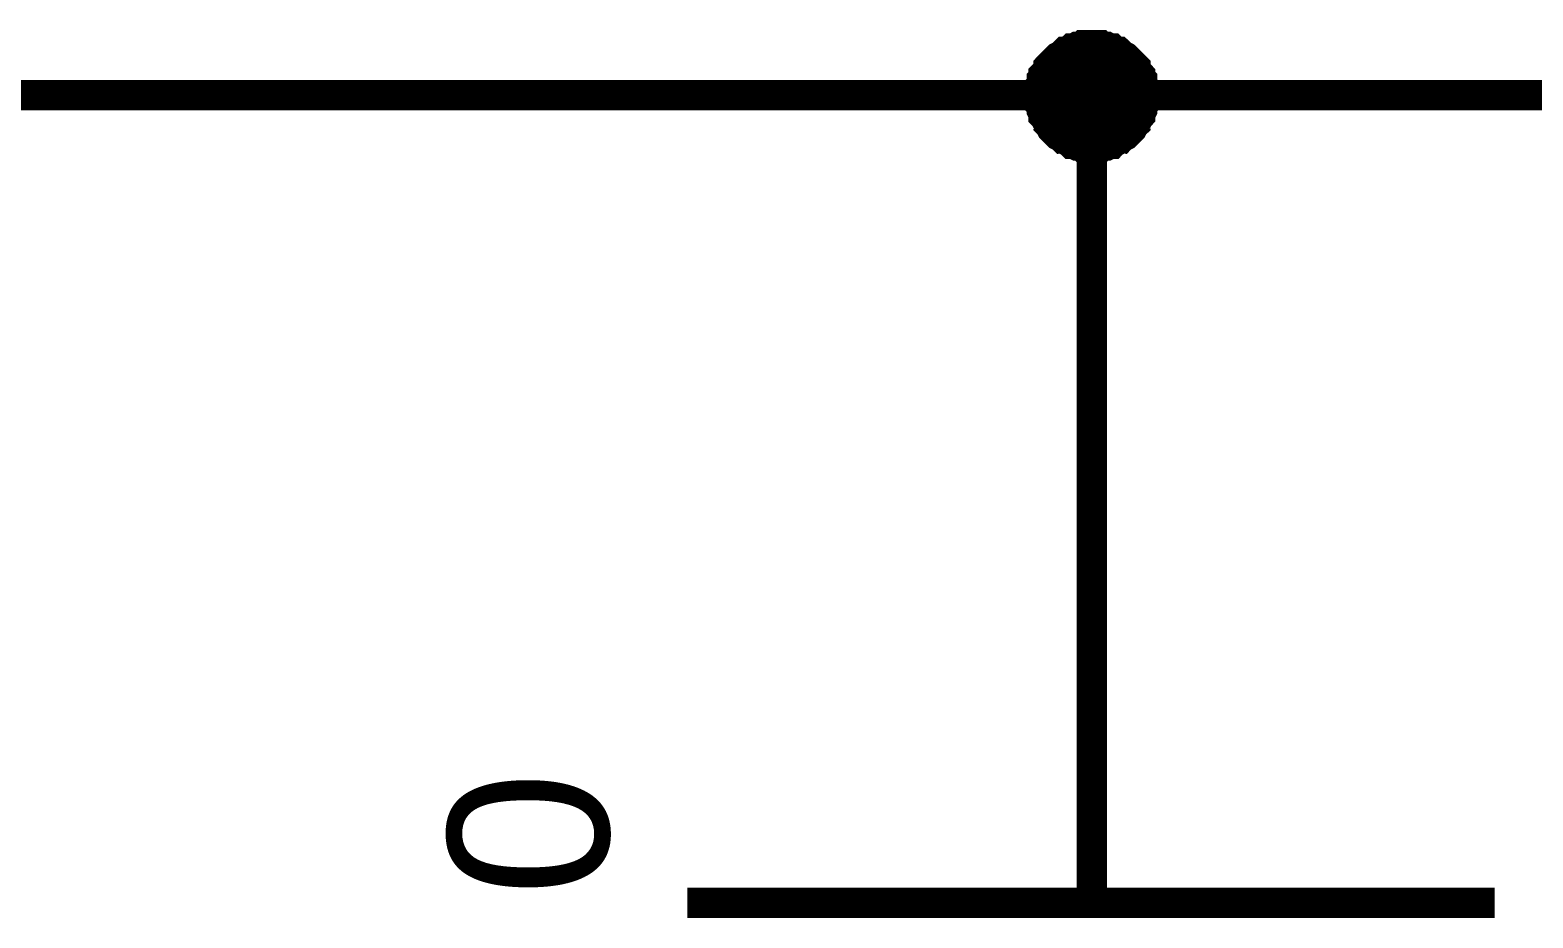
# Model space of a CAD drawing. Header units: millimetres. Extents: x -2024 to 917, y -725 to 13.
# Drawn here: x -1904.43 to -1889.56, y -329.81 to -321.02 of the extents above; entities that cross this region are included whole.
import ezdxf

# ---------------------------------------------------------------- set-up
doc = ezdxf.new("R2010")
doc.units = ezdxf.units.MM
doc.styles.get("Standard").update_dxf_attribs({"font": 'arial.ttf'})

msp = doc.modelspace()

# ---------------------------------------------------------------- linework, layer by layer
at = {"color": 7}
for points, const_width in [([(-1894.436, -321.662), (-1894.436, -321.629), (-1894.436, -321.613), (-1894.436, -321.58), (-1894.419, -321.563), (-1894.419, -321.53), (-1894.419, -321.513), (-1894.403, -321.497), (-1894.403, -321.464), (-1894.386, -321.447), (-1894.37, -321.431), (-1894.353, -321.397), (-1894.353, -321.381), (-1894.337, -321.364), (-1894.32, -321.348), (-1894.303, -321.331), (-1894.287, -321.315), (-1894.27, -321.298), (-1894.254, -321.282), (-1894.221, -321.265), (-1894.204, -321.248), (-1894.188, -321.232), (-1894.171, -321.232), (-1894.138, -321.215), (-1894.121, -321.199), (-1894.105, -321.199), (-1894.072, -321.182), (-1894.055, -321.182), (-1894.022, -321.182), (-1894.006, -321.166), (-1893.972, -321.166), (-1893.956, -321.166), (-1893.923, -321.166)], 0.3), ([(-1894.436, -321.662), (-1894.436, -321.629), (-1894.436, -321.613), (-1894.436, -321.58), (-1894.419, -321.563), (-1894.419, -321.53), (-1894.419, -321.513), (-1894.403, -321.497), (-1894.403, -321.464), (-1894.386, -321.447), (-1894.37, -321.431), (-1894.353, -321.397), (-1894.353, -321.381), (-1894.337, -321.364), (-1894.32, -321.348), (-1894.303, -321.331), (-1894.287, -321.315), (-1894.27, -321.298), (-1894.254, -321.282), (-1894.221, -321.265), (-1894.204, -321.248), (-1894.188, -321.232), (-1894.171, -321.232), (-1894.138, -321.215), (-1894.121, -321.199), (-1894.105, -321.199), (-1894.072, -321.182), (-1894.055, -321.182), (-1894.022, -321.182), (-1894.006, -321.166), (-1893.972, -321.166), (-1893.956, -321.166), (-1893.923, -321.166)], 0.3), ([(-1894.436, -321.662), (-1894.436, -321.629), (-1894.436, -321.613), (-1894.436, -321.58), (-1894.419, -321.563), (-1894.419, -321.53), (-1894.419, -321.513), (-1894.403, -321.497), (-1894.403, -321.464), (-1894.386, -321.447), (-1894.37, -321.431), (-1894.353, -321.397), (-1894.353, -321.381), (-1894.337, -321.364), (-1894.32, -321.348), (-1894.303, -321.331), (-1894.287, -321.315), (-1894.27, -321.298), (-1894.254, -321.282), (-1894.221, -321.265), (-1894.204, -321.248), (-1894.188, -321.232), (-1894.171, -321.232), (-1894.138, -321.215), (-1894.121, -321.199), (-1894.105, -321.199), (-1894.072, -321.182), (-1894.055, -321.182), (-1894.022, -321.182), (-1894.006, -321.166), (-1893.972, -321.166), (-1893.956, -321.166), (-1893.923, -321.166)], 0.3), ([(-1894.436, -321.662), (-1894.436, -321.629), (-1894.436, -321.613), (-1894.436, -321.58), (-1894.419, -321.563), (-1894.419, -321.53), (-1894.419, -321.513), (-1894.403, -321.497), (-1894.403, -321.464), (-1894.386, -321.447), (-1894.37, -321.431), (-1894.353, -321.397), (-1894.353, -321.381), (-1894.337, -321.364), (-1894.32, -321.348), (-1894.303, -321.331), (-1894.287, -321.315), (-1894.27, -321.298), (-1894.254, -321.282), (-1894.221, -321.265), (-1894.204, -321.248), (-1894.188, -321.232), (-1894.171, -321.232), (-1894.138, -321.215), (-1894.121, -321.199), (-1894.105, -321.199), (-1894.072, -321.182), (-1894.055, -321.182), (-1894.022, -321.182), (-1894.006, -321.166), (-1893.972, -321.166), (-1893.956, -321.166), (-1893.923, -321.166)], 0.3), ([(-1893.923, -321.166), (-1893.923, -321.166)], 0.3), ([(-1893.923, -321.166), (-1893.89, -321.166), (-1893.873, -321.166), (-1893.84, -321.166), (-1893.823, -321.182), (-1893.79, -321.182), (-1893.774, -321.182), (-1893.741, -321.199), (-1893.724, -321.199), (-1893.708, -321.215), (-1893.675, -321.232), (-1893.658, -321.232), (-1893.641, -321.248), (-1893.625, -321.265), (-1893.592, -321.282), (-1893.575, -321.298), (-1893.559, -321.315), (-1893.542, -321.331), (-1893.526, -321.348), (-1893.509, -321.364), (-1893.492, -321.381), (-1893.492, -321.397), (-1893.476, -321.431), (-1893.459, -321.447), (-1893.443, -321.464), (-1893.443, -321.497), (-1893.426, -321.513), (-1893.426, -321.53), (-1893.426, -321.563), (-1893.41, -321.58), (-1893.41, -321.613), (-1893.41, -321.629), (-1893.41, -321.662)], 0.3), ([(-1893.923, -321.166), (-1893.923, -321.166)], 0.3), ([(-1893.923, -321.166), (-1893.89, -321.166), (-1893.873, -321.166), (-1893.84, -321.166), (-1893.823, -321.182), (-1893.79, -321.182), (-1893.774, -321.182), (-1893.741, -321.199), (-1893.724, -321.199), (-1893.708, -321.215), (-1893.675, -321.232), (-1893.658, -321.232), (-1893.641, -321.248), (-1893.625, -321.265), (-1893.592, -321.282), (-1893.575, -321.298), (-1893.559, -321.315), (-1893.542, -321.331), (-1893.526, -321.348), (-1893.509, -321.364), (-1893.492, -321.381), (-1893.492, -321.397), (-1893.476, -321.431), (-1893.459, -321.447), (-1893.443, -321.464), (-1893.443, -321.497), (-1893.426, -321.513), (-1893.426, -321.53), (-1893.426, -321.563), (-1893.41, -321.58), (-1893.41, -321.613), (-1893.41, -321.629), (-1893.41, -321.662)], 0.3), ([(-1893.923, -321.166), (-1893.923, -321.166)], 0.3), ([(-1893.923, -321.166), (-1893.89, -321.166), (-1893.873, -321.166), (-1893.84, -321.166), (-1893.823, -321.182), (-1893.79, -321.182), (-1893.774, -321.182), (-1893.741, -321.199), (-1893.724, -321.199), (-1893.708, -321.215), (-1893.675, -321.232), (-1893.658, -321.232), (-1893.641, -321.248), (-1893.625, -321.265), (-1893.592, -321.282), (-1893.575, -321.298), (-1893.559, -321.315), (-1893.542, -321.331), (-1893.526, -321.348), (-1893.509, -321.364), (-1893.492, -321.381), (-1893.492, -321.397), (-1893.476, -321.431), (-1893.459, -321.447), (-1893.443, -321.464), (-1893.443, -321.497), (-1893.426, -321.513), (-1893.426, -321.53), (-1893.426, -321.563), (-1893.41, -321.58), (-1893.41, -321.613), (-1893.41, -321.629), (-1893.41, -321.662)], 0.3), ([(-1893.923, -321.166), (-1893.923, -321.166)], 0.3), ([(-1893.923, -321.166), (-1893.89, -321.166), (-1893.873, -321.166), (-1893.84, -321.166), (-1893.823, -321.182), (-1893.79, -321.182), (-1893.774, -321.182), (-1893.741, -321.199), (-1893.724, -321.199), (-1893.708, -321.215), (-1893.675, -321.232), (-1893.658, -321.232), (-1893.641, -321.248), (-1893.625, -321.265), (-1893.592, -321.282), (-1893.575, -321.298), (-1893.559, -321.315), (-1893.542, -321.331), (-1893.526, -321.348), (-1893.509, -321.364), (-1893.492, -321.381), (-1893.492, -321.397), (-1893.476, -321.431), (-1893.459, -321.447), (-1893.443, -321.464), (-1893.443, -321.497), (-1893.426, -321.513), (-1893.426, -321.53), (-1893.426, -321.563), (-1893.41, -321.58), (-1893.41, -321.613), (-1893.41, -321.629), (-1893.41, -321.662)], 0.3), ([(-1894.436, -321.662), (-1894.436, -321.629), (-1894.436, -321.613), (-1894.436, -321.58), (-1894.419, -321.563), (-1894.419, -321.53), (-1894.419, -321.513), (-1894.403, -321.497), (-1894.403, -321.464), (-1894.386, -321.447), (-1894.37, -321.431), (-1894.353, -321.397), (-1894.353, -321.381), (-1894.337, -321.364), (-1894.32, -321.348), (-1894.303, -321.331), (-1894.287, -321.315), (-1894.27, -321.298), (-1894.254, -321.282), (-1894.221, -321.265), (-1894.204, -321.248), (-1894.188, -321.232), (-1894.171, -321.232), (-1894.138, -321.215), (-1894.121, -321.199), (-1894.105, -321.199), (-1894.072, -321.182), (-1894.055, -321.182), (-1894.022, -321.182), (-1894.006, -321.166), (-1893.972, -321.166), (-1893.956, -321.166), (-1893.923, -321.166)], 0.0991), ([(-1894.436, -321.662), (-1894.436, -321.629), (-1894.436, -321.613), (-1894.436, -321.58), (-1894.419, -321.563), (-1894.419, -321.53), (-1894.419, -321.513), (-1894.403, -321.497), (-1894.403, -321.464), (-1894.386, -321.447), (-1894.37, -321.431), (-1894.353, -321.397), (-1894.353, -321.381), (-1894.337, -321.364), (-1894.32, -321.348), (-1894.303, -321.331), (-1894.287, -321.315), (-1894.27, -321.298), (-1894.254, -321.282), (-1894.221, -321.265), (-1894.204, -321.248), (-1894.188, -321.232), (-1894.171, -321.232), (-1894.138, -321.215), (-1894.121, -321.199), (-1894.105, -321.199), (-1894.072, -321.182), (-1894.055, -321.182), (-1894.022, -321.182), (-1894.006, -321.166), (-1893.972, -321.166), (-1893.956, -321.166), (-1893.923, -321.166)], 0.0991), ([(-1894.436, -321.662), (-1894.436, -321.629), (-1894.436, -321.613), (-1894.436, -321.58), (-1894.419, -321.563), (-1894.419, -321.53), (-1894.419, -321.513), (-1894.403, -321.497), (-1894.403, -321.464), (-1894.386, -321.447), (-1894.37, -321.431), (-1894.353, -321.397), (-1894.353, -321.381), (-1894.337, -321.364), (-1894.32, -321.348), (-1894.303, -321.331), (-1894.287, -321.315), (-1894.27, -321.298), (-1894.254, -321.282), (-1894.221, -321.265), (-1894.204, -321.248), (-1894.188, -321.232), (-1894.171, -321.232), (-1894.138, -321.215), (-1894.121, -321.199), (-1894.105, -321.199), (-1894.072, -321.182), (-1894.055, -321.182), (-1894.022, -321.182), (-1894.006, -321.166), (-1893.972, -321.166), (-1893.956, -321.166), (-1893.923, -321.166)], 0.0991), ([(-1894.436, -321.662), (-1894.436, -321.629), (-1894.436, -321.613), (-1894.436, -321.58), (-1894.419, -321.563), (-1894.419, -321.53), (-1894.419, -321.513), (-1894.403, -321.497), (-1894.403, -321.464), (-1894.386, -321.447), (-1894.37, -321.431), (-1894.353, -321.397), (-1894.353, -321.381), (-1894.337, -321.364), (-1894.32, -321.348), (-1894.303, -321.331), (-1894.287, -321.315), (-1894.27, -321.298), (-1894.254, -321.282), (-1894.221, -321.265), (-1894.204, -321.248), (-1894.188, -321.232), (-1894.171, -321.232), (-1894.138, -321.215), (-1894.121, -321.199), (-1894.105, -321.199), (-1894.072, -321.182), (-1894.055, -321.182), (-1894.022, -321.182), (-1894.006, -321.166), (-1893.972, -321.166), (-1893.956, -321.166), (-1893.923, -321.166)], 0.0991), ([(-1893.923, -321.166), (-1893.923, -321.166)], 0.0991), ([(-1893.923, -321.166), (-1893.89, -321.166), (-1893.873, -321.166), (-1893.84, -321.166), (-1893.823, -321.182), (-1893.79, -321.182), (-1893.774, -321.182), (-1893.741, -321.199), (-1893.724, -321.199), (-1893.708, -321.215), (-1893.675, -321.232), (-1893.658, -321.232), (-1893.641, -321.248), (-1893.625, -321.265), (-1893.592, -321.282), (-1893.575, -321.298), (-1893.559, -321.315), (-1893.542, -321.331), (-1893.526, -321.348), (-1893.509, -321.364), (-1893.492, -321.381), (-1893.492, -321.397), (-1893.476, -321.431), (-1893.459, -321.447), (-1893.443, -321.464), (-1893.443, -321.497), (-1893.426, -321.513), (-1893.426, -321.53), (-1893.426, -321.563), (-1893.41, -321.58), (-1893.41, -321.613), (-1893.41, -321.629), (-1893.41, -321.662)], 0.0991), ([(-1893.923, -321.166), (-1893.923, -321.166)], 0.0991), ([(-1893.923, -321.166), (-1893.89, -321.166), (-1893.873, -321.166), (-1893.84, -321.166), (-1893.823, -321.182), (-1893.79, -321.182), (-1893.774, -321.182), (-1893.741, -321.199), (-1893.724, -321.199), (-1893.708, -321.215), (-1893.675, -321.232), (-1893.658, -321.232), (-1893.641, -321.248), (-1893.625, -321.265), (-1893.592, -321.282), (-1893.575, -321.298), (-1893.559, -321.315), (-1893.542, -321.331), (-1893.526, -321.348), (-1893.509, -321.364), (-1893.492, -321.381), (-1893.492, -321.397), (-1893.476, -321.431), (-1893.459, -321.447), (-1893.443, -321.464), (-1893.443, -321.497), (-1893.426, -321.513), (-1893.426, -321.53), (-1893.426, -321.563), (-1893.41, -321.58), (-1893.41, -321.613), (-1893.41, -321.629), (-1893.41, -321.662)], 0.0991), ([(-1893.923, -321.166), (-1893.923, -321.166)], 0.0991), ([(-1893.923, -321.166), (-1893.89, -321.166), (-1893.873, -321.166), (-1893.84, -321.166), (-1893.823, -321.182), (-1893.79, -321.182), (-1893.774, -321.182), (-1893.741, -321.199), (-1893.724, -321.199), (-1893.708, -321.215), (-1893.675, -321.232), (-1893.658, -321.232), (-1893.641, -321.248), (-1893.625, -321.265), (-1893.592, -321.282), (-1893.575, -321.298), (-1893.559, -321.315), (-1893.542, -321.331), (-1893.526, -321.348), (-1893.509, -321.364), (-1893.492, -321.381), (-1893.492, -321.397), (-1893.476, -321.431), (-1893.459, -321.447), (-1893.443, -321.464), (-1893.443, -321.497), (-1893.426, -321.513), (-1893.426, -321.53), (-1893.426, -321.563), (-1893.41, -321.58), (-1893.41, -321.613), (-1893.41, -321.629), (-1893.41, -321.662)], 0.0991), ([(-1893.923, -321.166), (-1893.923, -321.166)], 0.0991), ([(-1893.923, -321.166), (-1893.89, -321.166), (-1893.873, -321.166), (-1893.84, -321.166), (-1893.823, -321.182), (-1893.79, -321.182), (-1893.774, -321.182), (-1893.741, -321.199), (-1893.724, -321.199), (-1893.708, -321.215), (-1893.675, -321.232), (-1893.658, -321.232), (-1893.641, -321.248), (-1893.625, -321.265), (-1893.592, -321.282), (-1893.575, -321.298), (-1893.559, -321.315), (-1893.542, -321.331), (-1893.526, -321.348), (-1893.509, -321.364), (-1893.492, -321.381), (-1893.492, -321.397), (-1893.476, -321.431), (-1893.459, -321.447), (-1893.443, -321.464), (-1893.443, -321.497), (-1893.426, -321.513), (-1893.426, -321.53), (-1893.426, -321.563), (-1893.41, -321.58), (-1893.41, -321.613), (-1893.41, -321.629), (-1893.41, -321.662)], 0.0991), ([(-1906.419, -321.662), (-1893.923, -321.662), (-1883.926, -321.662), (-1866.431, -321.662)], 0.3), ([(-1893.923, -322.176), (-1893.956, -322.176), (-1893.972, -322.176), (-1894.006, -322.176), (-1894.022, -322.159), (-1894.055, -322.159), (-1894.072, -322.159), (-1894.105, -322.143), (-1894.121, -322.143), (-1894.138, -322.126), (-1894.171, -322.11), (-1894.188, -322.093), (-1894.204, -322.093), (-1894.221, -322.076), (-1894.254, -322.06), (-1894.27, -322.043), (-1894.287, -322.027), (-1894.303, -322.01), (-1894.32, -321.994), (-1894.337, -321.96), (-1894.353, -321.944), (-1894.353, -321.927), (-1894.37, -321.911), (-1894.386, -321.878), (-1894.403, -321.861), (-1894.403, -321.845), (-1894.419, -321.811), (-1894.419, -321.795), (-1894.419, -321.762), (-1894.436, -321.745), (-1894.436, -321.712), (-1894.436, -321.696), (-1894.436, -321.662)], 0.3), ([(-1894.436, -321.662), (-1894.436, -321.662)], 0.3), ([(-1893.923, -322.176), (-1893.956, -322.176), (-1893.972, -322.176), (-1894.006, -322.176), (-1894.022, -322.159), (-1894.055, -322.159), (-1894.072, -322.159), (-1894.105, -322.143), (-1894.121, -322.143), (-1894.138, -322.126), (-1894.171, -322.11), (-1894.188, -322.093), (-1894.204, -322.093), (-1894.221, -322.076), (-1894.254, -322.06), (-1894.27, -322.043), (-1894.287, -322.027), (-1894.303, -322.01), (-1894.32, -321.994), (-1894.337, -321.96), (-1894.353, -321.944), (-1894.353, -321.927), (-1894.37, -321.911), (-1894.386, -321.878), (-1894.403, -321.861), (-1894.403, -321.845), (-1894.419, -321.811), (-1894.419, -321.795), (-1894.419, -321.762), (-1894.436, -321.745), (-1894.436, -321.712), (-1894.436, -321.696), (-1894.436, -321.662)], 0.3), ([(-1894.436, -321.662), (-1894.436, -321.662)], 0.3), ([(-1893.923, -322.176), (-1893.956, -322.176), (-1893.972, -322.176), (-1894.006, -322.176), (-1894.022, -322.159), (-1894.055, -322.159), (-1894.072, -322.159), (-1894.105, -322.143), (-1894.121, -322.143), (-1894.138, -322.126), (-1894.171, -322.11), (-1894.188, -322.093), (-1894.204, -322.093), (-1894.221, -322.076), (-1894.254, -322.06), (-1894.27, -322.043), (-1894.287, -322.027), (-1894.303, -322.01), (-1894.32, -321.994), (-1894.337, -321.96), (-1894.353, -321.944), (-1894.353, -321.927), (-1894.37, -321.911), (-1894.386, -321.878), (-1894.403, -321.861), (-1894.403, -321.845), (-1894.419, -321.811), (-1894.419, -321.795), (-1894.419, -321.762), (-1894.436, -321.745), (-1894.436, -321.712), (-1894.436, -321.696), (-1894.436, -321.662)], 0.3), ([(-1894.436, -321.662), (-1894.436, -321.662)], 0.3), ([(-1893.923, -322.176), (-1893.956, -322.176), (-1893.972, -322.176), (-1894.006, -322.176), (-1894.022, -322.159), (-1894.055, -322.159), (-1894.072, -322.159), (-1894.105, -322.143), (-1894.121, -322.143), (-1894.138, -322.126), (-1894.171, -322.11), (-1894.188, -322.093), (-1894.204, -322.093), (-1894.221, -322.076), (-1894.254, -322.06), (-1894.27, -322.043), (-1894.287, -322.027), (-1894.303, -322.01), (-1894.32, -321.994), (-1894.337, -321.96), (-1894.353, -321.944), (-1894.353, -321.927), (-1894.37, -321.911), (-1894.386, -321.878), (-1894.403, -321.861), (-1894.403, -321.845), (-1894.419, -321.811), (-1894.419, -321.795), (-1894.419, -321.762), (-1894.436, -321.745), (-1894.436, -321.712), (-1894.436, -321.696), (-1894.436, -321.662)], 0.3), ([(-1894.436, -321.662), (-1894.436, -321.662)], 0.3), ([(-1893.923, -322.176), (-1893.956, -322.176), (-1893.972, -322.176), (-1894.006, -322.176), (-1894.022, -322.159), (-1894.055, -322.159), (-1894.072, -322.159), (-1894.105, -322.143), (-1894.121, -322.143), (-1894.138, -322.126), (-1894.171, -322.11), (-1894.188, -322.093), (-1894.204, -322.093), (-1894.221, -322.076), (-1894.254, -322.06), (-1894.27, -322.043), (-1894.287, -322.027), (-1894.303, -322.01), (-1894.32, -321.994), (-1894.337, -321.96), (-1894.353, -321.944), (-1894.353, -321.927), (-1894.37, -321.911), (-1894.386, -321.878), (-1894.403, -321.861), (-1894.403, -321.845), (-1894.419, -321.811), (-1894.419, -321.795), (-1894.419, -321.762), (-1894.436, -321.745), (-1894.436, -321.712), (-1894.436, -321.696), (-1894.436, -321.662)], 0.0991), ([(-1894.436, -321.662), (-1894.436, -321.662)], 0.0991), ([(-1893.923, -322.176), (-1893.956, -322.176), (-1893.972, -322.176), (-1894.006, -322.176), (-1894.022, -322.159), (-1894.055, -322.159), (-1894.072, -322.159), (-1894.105, -322.143), (-1894.121, -322.143), (-1894.138, -322.126), (-1894.171, -322.11), (-1894.188, -322.093), (-1894.204, -322.093), (-1894.221, -322.076), (-1894.254, -322.06), (-1894.27, -322.043), (-1894.287, -322.027), (-1894.303, -322.01), (-1894.32, -321.994), (-1894.337, -321.96), (-1894.353, -321.944), (-1894.353, -321.927), (-1894.37, -321.911), (-1894.386, -321.878), (-1894.403, -321.861), (-1894.403, -321.845), (-1894.419, -321.811), (-1894.419, -321.795), (-1894.419, -321.762), (-1894.436, -321.745), (-1894.436, -321.712), (-1894.436, -321.696), (-1894.436, -321.662)], 0.0991), ([(-1894.436, -321.662), (-1894.436, -321.662)], 0.0991), ([(-1893.923, -322.176), (-1893.956, -322.176), (-1893.972, -322.176), (-1894.006, -322.176), (-1894.022, -322.159), (-1894.055, -322.159), (-1894.072, -322.159), (-1894.105, -322.143), (-1894.121, -322.143), (-1894.138, -322.126), (-1894.171, -322.11), (-1894.188, -322.093), (-1894.204, -322.093), (-1894.221, -322.076), (-1894.254, -322.06), (-1894.27, -322.043), (-1894.287, -322.027), (-1894.303, -322.01), (-1894.32, -321.994), (-1894.337, -321.96), (-1894.353, -321.944), (-1894.353, -321.927), (-1894.37, -321.911), (-1894.386, -321.878), (-1894.403, -321.861), (-1894.403, -321.845), (-1894.419, -321.811), (-1894.419, -321.795), (-1894.419, -321.762), (-1894.436, -321.745), (-1894.436, -321.712), (-1894.436, -321.696), (-1894.436, -321.662)], 0.0991), ([(-1894.436, -321.662), (-1894.436, -321.662)], 0.0991), ([(-1893.923, -322.176), (-1893.956, -322.176), (-1893.972, -322.176), (-1894.006, -322.176), (-1894.022, -322.159), (-1894.055, -322.159), (-1894.072, -322.159), (-1894.105, -322.143), (-1894.121, -322.143), (-1894.138, -322.126), (-1894.171, -322.11), (-1894.188, -322.093), (-1894.204, -322.093), (-1894.221, -322.076), (-1894.254, -322.06), (-1894.27, -322.043), (-1894.287, -322.027), (-1894.303, -322.01), (-1894.32, -321.994), (-1894.337, -321.96), (-1894.353, -321.944), (-1894.353, -321.927), (-1894.37, -321.911), (-1894.386, -321.878), (-1894.403, -321.861), (-1894.403, -321.845), (-1894.419, -321.811), (-1894.419, -321.795), (-1894.419, -321.762), (-1894.436, -321.745), (-1894.436, -321.712), (-1894.436, -321.696), (-1894.436, -321.662)], 0.0991), ([(-1894.436, -321.662), (-1894.436, -321.662)], 0.0991), ([(-1893.41, -321.662), (-1893.41, -321.696), (-1893.41, -321.712), (-1893.41, -321.745), (-1893.426, -321.762), (-1893.426, -321.795), (-1893.426, -321.811), (-1893.443, -321.845), (-1893.443, -321.861), (-1893.459, -321.878), (-1893.476, -321.911), (-1893.492, -321.927), (-1893.492, -321.944), (-1893.509, -321.96), (-1893.526, -321.994), (-1893.542, -322.01), (-1893.559, -322.027), (-1893.575, -322.043), (-1893.592, -322.06), (-1893.625, -322.076), (-1893.641, -322.093), (-1893.658, -322.093), (-1893.675, -322.11), (-1893.708, -322.126), (-1893.724, -322.143), (-1893.741, -322.143), (-1893.774, -322.159), (-1893.79, -322.159), (-1893.823, -322.159), (-1893.84, -322.176), (-1893.873, -322.176), (-1893.89, -322.176), (-1893.923, -322.176)], 0.3), ([(-1893.923, -321.662), (-1893.923, -326.663)], 0.3), ([(-1893.41, -321.662), (-1893.41, -321.696), (-1893.41, -321.712), (-1893.41, -321.745), (-1893.426, -321.762), (-1893.426, -321.795), (-1893.426, -321.811), (-1893.443, -321.845), (-1893.443, -321.861), (-1893.459, -321.878), (-1893.476, -321.911), (-1893.492, -321.927), (-1893.492, -321.944), (-1893.509, -321.96), (-1893.526, -321.994), (-1893.542, -322.01), (-1893.559, -322.027), (-1893.575, -322.043), (-1893.592, -322.06), (-1893.625, -322.076), (-1893.641, -322.093), (-1893.658, -322.093), (-1893.675, -322.11), (-1893.708, -322.126), (-1893.724, -322.143), (-1893.741, -322.143), (-1893.774, -322.159), (-1893.79, -322.159), (-1893.823, -322.159), (-1893.84, -322.176), (-1893.873, -322.176), (-1893.89, -322.176), (-1893.923, -322.176)], 0.3), ([(-1893.41, -321.662), (-1893.41, -321.696), (-1893.41, -321.712), (-1893.41, -321.745), (-1893.426, -321.762), (-1893.426, -321.795), (-1893.426, -321.811), (-1893.443, -321.845), (-1893.443, -321.861), (-1893.459, -321.878), (-1893.476, -321.911), (-1893.492, -321.927), (-1893.492, -321.944), (-1893.509, -321.96), (-1893.526, -321.994), (-1893.542, -322.01), (-1893.559, -322.027), (-1893.575, -322.043), (-1893.592, -322.06), (-1893.625, -322.076), (-1893.641, -322.093), (-1893.658, -322.093), (-1893.675, -322.11), (-1893.708, -322.126), (-1893.724, -322.143), (-1893.741, -322.143), (-1893.774, -322.159), (-1893.79, -322.159), (-1893.823, -322.159), (-1893.84, -322.176), (-1893.873, -322.176), (-1893.89, -322.176), (-1893.923, -322.176)], 0.3), ([(-1893.41, -321.662), (-1893.41, -321.696), (-1893.41, -321.712), (-1893.41, -321.745), (-1893.426, -321.762), (-1893.426, -321.795), (-1893.426, -321.811), (-1893.443, -321.845), (-1893.443, -321.861), (-1893.459, -321.878), (-1893.476, -321.911), (-1893.492, -321.927), (-1893.492, -321.944), (-1893.509, -321.96), (-1893.526, -321.994), (-1893.542, -322.01), (-1893.559, -322.027), (-1893.575, -322.043), (-1893.592, -322.06), (-1893.625, -322.076), (-1893.641, -322.093), (-1893.658, -322.093), (-1893.675, -322.11), (-1893.708, -322.126), (-1893.724, -322.143), (-1893.741, -322.143), (-1893.774, -322.159), (-1893.79, -322.159), (-1893.823, -322.159), (-1893.84, -322.176), (-1893.873, -322.176), (-1893.89, -322.176), (-1893.923, -322.176)], 0.3), ([(-1893.41, -321.662), (-1893.41, -321.696), (-1893.41, -321.712), (-1893.41, -321.745), (-1893.426, -321.762), (-1893.426, -321.795), (-1893.426, -321.811), (-1893.443, -321.845), (-1893.443, -321.861), (-1893.459, -321.878), (-1893.476, -321.911), (-1893.492, -321.927), (-1893.492, -321.944), (-1893.509, -321.96), (-1893.526, -321.994), (-1893.542, -322.01), (-1893.559, -322.027), (-1893.575, -322.043), (-1893.592, -322.06), (-1893.625, -322.076), (-1893.641, -322.093), (-1893.658, -322.093), (-1893.675, -322.11), (-1893.708, -322.126), (-1893.724, -322.143), (-1893.741, -322.143), (-1893.774, -322.159), (-1893.79, -322.159), (-1893.823, -322.159), (-1893.84, -322.176), (-1893.873, -322.176), (-1893.89, -322.176), (-1893.923, -322.176)], 0.0991), ([(-1893.41, -321.662), (-1893.41, -321.696), (-1893.41, -321.712), (-1893.41, -321.745), (-1893.426, -321.762), (-1893.426, -321.795), (-1893.426, -321.811), (-1893.443, -321.845), (-1893.443, -321.861), (-1893.459, -321.878), (-1893.476, -321.911), (-1893.492, -321.927), (-1893.492, -321.944), (-1893.509, -321.96), (-1893.526, -321.994), (-1893.542, -322.01), (-1893.559, -322.027), (-1893.575, -322.043), (-1893.592, -322.06), (-1893.625, -322.076), (-1893.641, -322.093), (-1893.658, -322.093), (-1893.675, -322.11), (-1893.708, -322.126), (-1893.724, -322.143), (-1893.741, -322.143), (-1893.774, -322.159), (-1893.79, -322.159), (-1893.823, -322.159), (-1893.84, -322.176), (-1893.873, -322.176), (-1893.89, -322.176), (-1893.923, -322.176)], 0.0991), ([(-1893.41, -321.662), (-1893.41, -321.696), (-1893.41, -321.712), (-1893.41, -321.745), (-1893.426, -321.762), (-1893.426, -321.795), (-1893.426, -321.811), (-1893.443, -321.845), (-1893.443, -321.861), (-1893.459, -321.878), (-1893.476, -321.911), (-1893.492, -321.927), (-1893.492, -321.944), (-1893.509, -321.96), (-1893.526, -321.994), (-1893.542, -322.01), (-1893.559, -322.027), (-1893.575, -322.043), (-1893.592, -322.06), (-1893.625, -322.076), (-1893.641, -322.093), (-1893.658, -322.093), (-1893.675, -322.11), (-1893.708, -322.126), (-1893.724, -322.143), (-1893.741, -322.143), (-1893.774, -322.159), (-1893.79, -322.159), (-1893.823, -322.159), (-1893.84, -322.176), (-1893.873, -322.176), (-1893.89, -322.176), (-1893.923, -322.176)], 0.0991), ([(-1893.41, -321.662), (-1893.41, -321.696), (-1893.41, -321.712), (-1893.41, -321.745), (-1893.426, -321.762), (-1893.426, -321.795), (-1893.426, -321.811), (-1893.443, -321.845), (-1893.443, -321.861), (-1893.459, -321.878), (-1893.476, -321.911), (-1893.492, -321.927), (-1893.492, -321.944), (-1893.509, -321.96), (-1893.526, -321.994), (-1893.542, -322.01), (-1893.559, -322.027), (-1893.575, -322.043), (-1893.592, -322.06), (-1893.625, -322.076), (-1893.641, -322.093), (-1893.658, -322.093), (-1893.675, -322.11), (-1893.708, -322.126), (-1893.724, -322.143), (-1893.741, -322.143), (-1893.774, -322.159), (-1893.79, -322.159), (-1893.823, -322.159), (-1893.84, -322.176), (-1893.873, -322.176), (-1893.89, -322.176), (-1893.923, -322.176)], 0.0991), ([(-1893.41, -321.662), (-1893.41, -321.662), (-1893.41, -321.662), (-1893.41, -321.662), (-1893.41, -321.662), (-1893.41, -321.662), (-1893.41, -321.662), (-1893.41, -321.662), (-1893.41, -321.662), (-1893.41, -321.662), (-1893.41, -321.662), (-1893.41, -321.662), (-1893.41, -321.662), (-1893.41, -321.662), (-1893.41, -321.662), (-1893.41, -321.662), (-1893.41, -321.662), (-1893.41, -321.662), (-1893.41, -321.662), (-1893.41, -321.662), (-1893.41, -321.662), (-1893.41, -321.662), (-1893.41, -321.662), (-1893.41, -321.662), (-1893.41, -321.662), (-1893.41, -321.662), (-1893.41, -321.662), (-1893.41, -321.662), (-1893.41, -321.662), (-1893.41, -321.662), (-1893.41, -321.662), (-1893.41, -321.662), (-1893.41, -321.662)], 0.3), ([(-1893.41, -321.662), (-1893.41, -321.662)], 0.3), ([(-1893.41, -321.662), (-1893.41, -321.662), (-1893.41, -321.662), (-1893.41, -321.662), (-1893.41, -321.662), (-1893.41, -321.662), (-1893.41, -321.662), (-1893.41, -321.662), (-1893.41, -321.662), (-1893.41, -321.662), (-1893.41, -321.662), (-1893.41, -321.662), (-1893.41, -321.662), (-1893.41, -321.662), (-1893.41, -321.662), (-1893.41, -321.662), (-1893.41, -321.662), (-1893.41, -321.662), (-1893.41, -321.662), (-1893.41, -321.662), (-1893.41, -321.662), (-1893.41, -321.662), (-1893.41, -321.662), (-1893.41, -321.662), (-1893.41, -321.662), (-1893.41, -321.662), (-1893.41, -321.662), (-1893.41, -321.662), (-1893.41, -321.662), (-1893.41, -321.662), (-1893.41, -321.662), (-1893.41, -321.662), (-1893.41, -321.662)], 0.3), ([(-1893.41, -321.662), (-1893.41, -321.662)], 0.3), ([(-1893.41, -321.662), (-1893.41, -321.662), (-1893.41, -321.662), (-1893.41, -321.662), (-1893.41, -321.662), (-1893.41, -321.662), (-1893.41, -321.662), (-1893.41, -321.662), (-1893.41, -321.662), (-1893.41, -321.662), (-1893.41, -321.662), (-1893.41, -321.662), (-1893.41, -321.662), (-1893.41, -321.662), (-1893.41, -321.662), (-1893.41, -321.662), (-1893.41, -321.662), (-1893.41, -321.662), (-1893.41, -321.662), (-1893.41, -321.662), (-1893.41, -321.662), (-1893.41, -321.662), (-1893.41, -321.662), (-1893.41, -321.662), (-1893.41, -321.662), (-1893.41, -321.662), (-1893.41, -321.662), (-1893.41, -321.662), (-1893.41, -321.662), (-1893.41, -321.662), (-1893.41, -321.662), (-1893.41, -321.662), (-1893.41, -321.662)], 0.3), ([(-1893.41, -321.662), (-1893.41, -321.662)], 0.3), ([(-1893.41, -321.662), (-1893.41, -321.662), (-1893.41, -321.662), (-1893.41, -321.662), (-1893.41, -321.662), (-1893.41, -321.662), (-1893.41, -321.662), (-1893.41, -321.662), (-1893.41, -321.662), (-1893.41, -321.662), (-1893.41, -321.662), (-1893.41, -321.662), (-1893.41, -321.662), (-1893.41, -321.662), (-1893.41, -321.662), (-1893.41, -321.662), (-1893.41, -321.662), (-1893.41, -321.662), (-1893.41, -321.662), (-1893.41, -321.662), (-1893.41, -321.662), (-1893.41, -321.662), (-1893.41, -321.662), (-1893.41, -321.662), (-1893.41, -321.662), (-1893.41, -321.662), (-1893.41, -321.662), (-1893.41, -321.662), (-1893.41, -321.662), (-1893.41, -321.662), (-1893.41, -321.662), (-1893.41, -321.662), (-1893.41, -321.662)], 0.3), ([(-1893.41, -321.662), (-1893.41, -321.662)], 0.3), ([(-1893.41, -321.662), (-1893.41, -321.662), (-1893.41, -321.662), (-1893.41, -321.662), (-1893.41, -321.662), (-1893.41, -321.662), (-1893.41, -321.662), (-1893.41, -321.662), (-1893.41, -321.662), (-1893.41, -321.662), (-1893.41, -321.662), (-1893.41, -321.662), (-1893.41, -321.662), (-1893.41, -321.662), (-1893.41, -321.662), (-1893.41, -321.662), (-1893.41, -321.662), (-1893.41, -321.662), (-1893.41, -321.662), (-1893.41, -321.662), (-1893.41, -321.662), (-1893.41, -321.662), (-1893.41, -321.662), (-1893.41, -321.662), (-1893.41, -321.662), (-1893.41, -321.662), (-1893.41, -321.662), (-1893.41, -321.662), (-1893.41, -321.662), (-1893.41, -321.662), (-1893.41, -321.662), (-1893.41, -321.662), (-1893.41, -321.662)], 0.0991), ([(-1893.41, -321.662), (-1893.41, -321.662)], 0.0991), ([(-1893.41, -321.662), (-1893.41, -321.662), (-1893.41, -321.662), (-1893.41, -321.662), (-1893.41, -321.662), (-1893.41, -321.662), (-1893.41, -321.662), (-1893.41, -321.662), (-1893.41, -321.662), (-1893.41, -321.662), (-1893.41, -321.662), (-1893.41, -321.662), (-1893.41, -321.662), (-1893.41, -321.662), (-1893.41, -321.662), (-1893.41, -321.662), (-1893.41, -321.662), (-1893.41, -321.662), (-1893.41, -321.662), (-1893.41, -321.662), (-1893.41, -321.662), (-1893.41, -321.662), (-1893.41, -321.662), (-1893.41, -321.662), (-1893.41, -321.662), (-1893.41, -321.662), (-1893.41, -321.662), (-1893.41, -321.662), (-1893.41, -321.662), (-1893.41, -321.662), (-1893.41, -321.662), (-1893.41, -321.662), (-1893.41, -321.662)], 0.0991), ([(-1893.41, -321.662), (-1893.41, -321.662)], 0.0991), ([(-1893.41, -321.662), (-1893.41, -321.662), (-1893.41, -321.662), (-1893.41, -321.662), (-1893.41, -321.662), (-1893.41, -321.662), (-1893.41, -321.662), (-1893.41, -321.662), (-1893.41, -321.662), (-1893.41, -321.662), (-1893.41, -321.662), (-1893.41, -321.662), (-1893.41, -321.662), (-1893.41, -321.662), (-1893.41, -321.662), (-1893.41, -321.662), (-1893.41, -321.662), (-1893.41, -321.662), (-1893.41, -321.662), (-1893.41, -321.662), (-1893.41, -321.662), (-1893.41, -321.662), (-1893.41, -321.662), (-1893.41, -321.662), (-1893.41, -321.662), (-1893.41, -321.662), (-1893.41, -321.662), (-1893.41, -321.662), (-1893.41, -321.662), (-1893.41, -321.662), (-1893.41, -321.662), (-1893.41, -321.662), (-1893.41, -321.662)], 0.0991), ([(-1893.41, -321.662), (-1893.41, -321.662)], 0.0991), ([(-1893.41, -321.662), (-1893.41, -321.662), (-1893.41, -321.662), (-1893.41, -321.662), (-1893.41, -321.662), (-1893.41, -321.662), (-1893.41, -321.662), (-1893.41, -321.662), (-1893.41, -321.662), (-1893.41, -321.662), (-1893.41, -321.662), (-1893.41, -321.662), (-1893.41, -321.662), (-1893.41, -321.662), (-1893.41, -321.662), (-1893.41, -321.662), (-1893.41, -321.662), (-1893.41, -321.662), (-1893.41, -321.662), (-1893.41, -321.662), (-1893.41, -321.662), (-1893.41, -321.662), (-1893.41, -321.662), (-1893.41, -321.662), (-1893.41, -321.662), (-1893.41, -321.662), (-1893.41, -321.662), (-1893.41, -321.662), (-1893.41, -321.662), (-1893.41, -321.662), (-1893.41, -321.662), (-1893.41, -321.662), (-1893.41, -321.662)], 0.0991), ([(-1893.41, -321.662), (-1893.41, -321.662)], 0.0991), ([(-1893.923, -329.66), (-1893.923, -326.663)], 0.3), ([(-1897.928, -329.66), (-1889.934, -329.66)], 0.3)]:
    msp.add_lwpolyline(points, dxfattribs=dict(at, const_width=const_width))
at = {"color": 7, "const_width": 0.508}
msp.add_lwpolyline([(-1894.206, -321.658, 1), (-1893.698, -321.658, 1)], format="xyb", close=True, dxfattribs=at)

# ---------------------------------------------------------------- texts
at = {"color": 7}
msp.add_text('0', height=1.59, rotation=90, dxfattribs=at).set_placement((-1898.706, -329.594))

doc.saveas('drawing.dxf')
